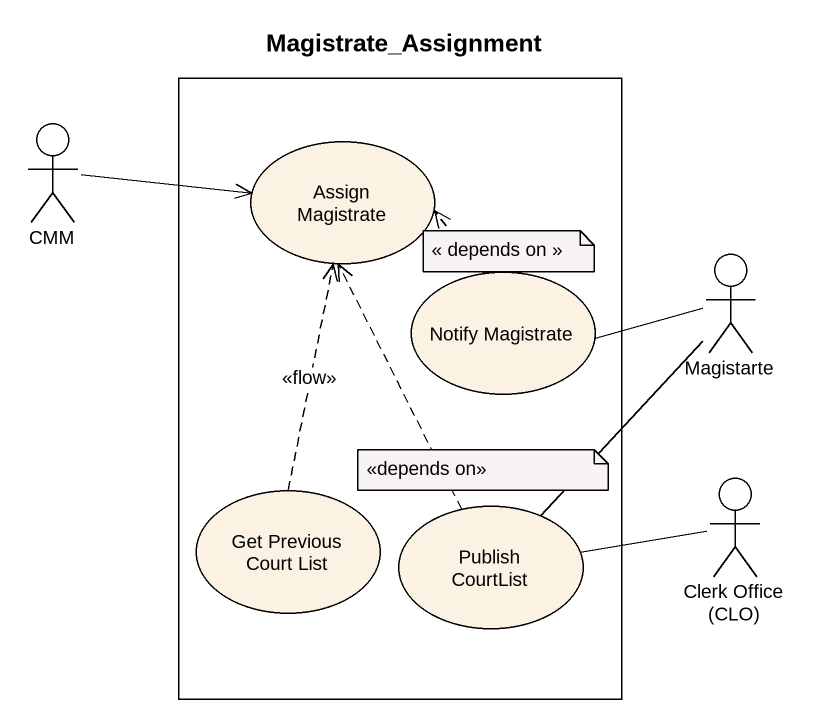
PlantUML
@startuml
title Magistrate_Assignment
actor CMM
rectangle " " as rectangle1 {
  usecase "Assign Magistrate" as Assign_Magistrate
  usecase "Notify Magistrate" as Notify_Magistrate
  usecase "Get Previous Court List" as Get_Previous_Court_List
  usecase "Publish CourtList" as Publish_CourtList
}
actor Magistarte
actor "Clerk Office (CLO)" as Clerk_Office_CLO
CMM -right-> Assign_Magistrate
Notify_Magistrate .up.> Assign_Magistrate
Magistarte -left- Notify_Magistrate
Magistarte -- Publish_CourtList
Get_Previous_Court_List .up.> Assign_Magistrate : <<flow>>
Publish_CourtList .up.> Assign_Magistrate
Clerk_Office_CLO -left- Publish_CourtList
note as N1
  << depends on >>
end note
note as N2
  <<depends on>>
end note
@enduml
